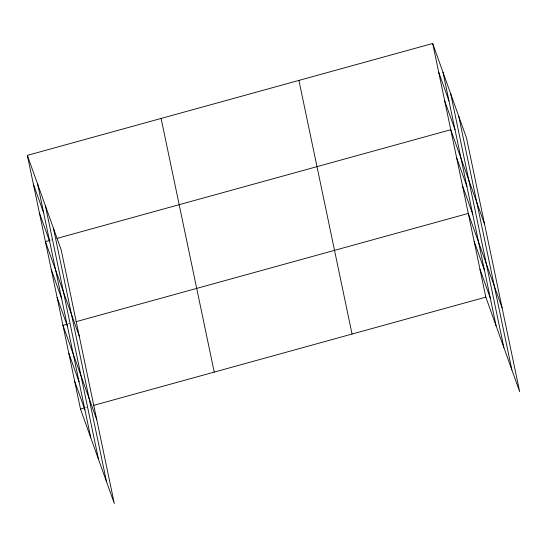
<?xml version="1.0" encoding="UTF-8"?>
<svg xmlns="http://www.w3.org/2000/svg" width="547" height="547" viewBox="0 0 547 547"><rect width="100%" height="100%" fill="white"/><g stroke="black" fill="none" stroke-linecap="round" stroke-linejoin="round"><path stroke-width="0.41" stroke-dasharray="2.73 2.05" d="M50.31 240.256L52.758 239.586M67.842 323.961L70.289 323.284M85.373 407.665L87.821 406.989"/><path stroke-width="0.82" d="M27.35 155.369L61.182 249.87L114.316 503.513L80.484 409.012L27.35 155.369L432.684 43.486L466.516 137.988L519.65 391.631L485.818 297.13L432.684 43.486M49.49 240.482L45.415 241.61L79.247 336.104M56.833 238.458L450.749 129.728L484.58 224.222M67.028 324.186L62.946 325.315L96.785 419.809M75.999 321.711L468.28 213.433L502.119 307.927M80.484 409.012L84.559 407.891M93.53 405.409L485.818 297.13M438.708 72.231L448.984 100.949M444.725 100.983L455.008 129.694M456.595 157.625L466.871 186.342M462.434 185.529L472.717 214.239M474.126 241.33L484.41 270.04M479.972 269.233L490.249 297.944M33.374 184.113L43.651 212.831M39.391 212.865L49.674 241.576M51.261 269.507L61.537 298.224M57.1 297.411L67.384 326.121M68.792 353.212L79.076 381.922M74.638 381.115L84.915 409.826M458.748 116.279L511.876 369.922M450.735 93.906L503.869 347.55M442.967 72.197L496.095 325.841M298.922 80.409L352.056 334.053M161.112 118.446L214.239 372.09M53.415 228.161L106.542 481.804M45.401 205.788L98.535 459.432M37.634 184.079L90.761 437.723"/></g></svg>
